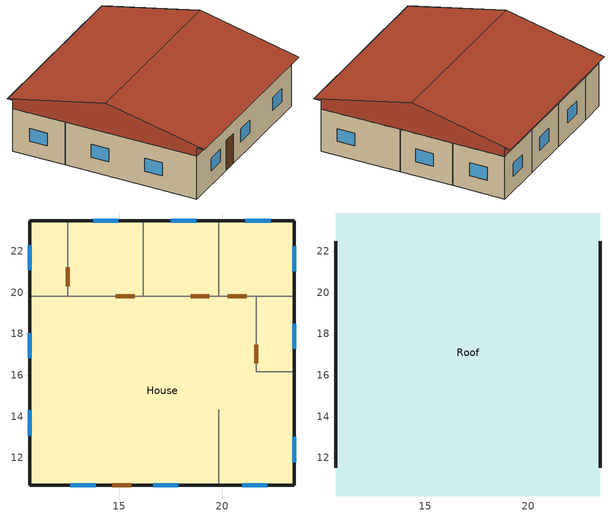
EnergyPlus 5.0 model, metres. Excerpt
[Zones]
House
 floor ground (Exterior Floor): 12.5,23.49 12.5,19.83 10.67,19.83 10.67,23.49 z0; 21.64,19.83 21.64,16.18 23.47,16.18 23.47,10.67 10.67,10.67 10.67,19.83 z0; 23.47,23.49 23.47,19.83 19.81,19.83 19.81,23.49 z0; 19.81,23.49 19.81,19.83 16.15,19.83 16.15,23.49 z0; 16.15,23.49 16.15,19.83 12.5,19.83 12.5,23.49 z0; 23.47,19.83 23.47,16.18 21.64,16.18 21.64,19.83 z0
 wall outside (R-11 Wall): 23.47,23.49 19.81,23.49 16.15,23.49 12.5,23.49 10.67,23.49 10.67,19.83 10.67,10.67 23.47,10.67 23.47,16.18 23.47,19.83 23.47,23.49 z0:3.05
 wall adiabatic (Interior Wall): 23.47,19.83 21.64,19.83 19.81,19.83 16.15,19.83 12.5,19.83 10.67,19.83 / 19.81,19.83 19.81,23.49 / 16.15,23.49 16.15,19.83 / 12.5,19.83 12.5,23.49 / 23.47,16.18 21.64,16.18 21.64,19.83 / 19.81,10.66 19.81,14.32 z0:3.05
 window (Single Pane Window 3mm): 12.62,10.67 13.85,10.67 / 16.63,10.67 17.86,10.67 / 20.95,10.67 22.17,10.67 z1:1.92; 23.47,11.8 23.47,13.02 / 23.47,17.28 23.47,18.5 / 23.47,21.04 23.47,22.26 z1.02:1.94; 22.33,23.49 21.11,23.49 / 18.72,23.49 17.5,23.49 / 14.95,23.49 13.73,23.49 z1.05:1.97; 10.67,22.3 10.67,21.08 / 10.67,14.29 10.67,13.07 z1.04:1.95
 window (Exterior Window): 10.67,18.04 10.67,16.81 z1.04:1.95
 door (Exterior Door): 14.67,10.67 15.58,10.67 z0:2.14
 door inside (Interior Door): 21.17,19.83 20.26,19.83 / 12.5,20.32 12.5,21.23 / 19.37,19.83 18.45,19.83 / 15.75,19.83 14.84,19.83 / 21.64,16.57 21.64,17.49 z0:2.14
 ceiling to Roof (Residential Interior Ceiling): 10.67,19.83 10.67,10.67 23.47,10.67 23.47,16.18 21.64,16.18 21.64,19.83 z3.05; 19.81,23.49 19.81,19.83 23.47,19.83 23.47,23.49 z3.05; 16.15,23.49 16.15,19.83 19.81,19.83 19.81,23.49 z3.05; 12.5,23.49 12.5,19.83 16.15,19.83 16.15,23.49 z3.05; 10.67,23.49 10.67,19.83 12.5,19.83 12.5,23.49 z3.05; 21.64,19.83 21.64,16.18 23.47,16.18 23.47,19.83 z3.05
Roof
 wall outside (Residential Roof): 10.67,22.49,3.05 10.67,11.52,3.05 10.67,17.01,4.27; 23.47,11.52,3.05 23.47,22.49,3.05 23.47,17.01,4.27
 ceiling to House (Attic Floor): 10.67,23.49 10.67,10.67 23.47,10.67 23.47,23.49 z3.05
 roof outside (R-11 Wall): 10.67,10.67 23.47,10.67 / 23.47,23.49 10.67,23.49 z3.05:3.66
 roof outside (Residential Roof): 10.67,17.01,5.18 10.67,10.15,3.66 23.47,10.15,3.66 23.47,17.01,5.18; 23.47,17.01,5.18 23.47,23.86,3.66 10.67,23.86,3.66 10.67,17.01,5.18; 10.67,23.86,3.66 10.67,23.49,3.66 10.67,23.49,3.05 10.67,10.67,3.05 10.67,10.67,3.66 10.67,10.15,3.66 10.67,17.01,5.18; 23.47,10.15,3.66 23.47,10.67,3.66 23.47,10.67,3.05 23.47,23.49,3.05 23.47,23.49,3.66 23.47,23.86,3.66 23.47,17.01,5.18; 10.67,23.86 10.67,23.49 23.47,23.49 23.47,23.86 z3.66; 10.67,10.67 10.67,10.15 23.47,10.15 23.47,10.67 z3.66
[Building]
1 Story House: North Axis {deg}=0; Terrain=Suburbs; Loads Convergence Tolerance Value=0.04; Temperature Convergence Tolerance Value {deltaC}=0.4; Solar Distribution=FullExterior; Maximum Number of Warmup Days=25
[Site:Location]
USA AZ-PHOENIX: Latitude {deg}=33.42; Longitude {deg}=-112.02; Time Zone {hr}=-7; Elevation {m}=339
[SizingPeriod:DesignDay] Barometric Pressure {Pa}=97318; Rain Indicator=0; Snow Indicator=0; Day of Month=21; Daylight Saving Time Indicator=0; Humidity Indicating Type=WetBulb
Name | Maximum Dry-Bulb Temperature {C} | Daily Temperature Range {deltaC} | Humidity Indicating Conditions at Maximum Dry-Bulb {A3} | Wind Speed {m/s} | Wind Direction {deg} | Sky Clearness | Month | Day Type
PHOENIX Ann Htg 99.6% Condns DB | 2.9 | 0 | 2.9 | 2 | 120 | 0 | 12 | WinterDesignDay
PHOENIX Ann Clg .4% Condns DB=>MWB | 43.4 | 12.3 | 21.1 | 4.1 | 270 | 1 | 7 | SummerDesignDay
[Site:GroundTemperature:BuildingSurface]
19.266, 19.196, 20.396, 21.375, 21.525, 21.18, 21.067, 21.286, 21.442, 21.586, 20.307, 19.387
[Construction]
Single Pane Window 3mm: Clear 3mm
Residential Roof: F12 Asphalt shingles, Vaporpermeable felt, Sheathing - regular density - 12.7mm
Residential Interior Ceiling: Vaporseal - plastic film, F05 Ceiling air space resistance, G01a 19mm gypsum board
Attic Floor: I05 154mm batt insulation
R-11 Wall: Composite 2x4 Wood Stud R11 #3, Composite 2x4 Wood Stud R11 #2, Composite 2x4 Wood Stud R11 #1
Exterior Floor: I02 50mm insulation board, M15 200mm heavyweight concrete
Interior Wall: G01a 19mm gypsum board, F04 Wall air space resistance, G01a 19mm gypsum board
Exterior Window: Clear 3mm, Air 13mm, Clear 3mm
Exterior Door: F08 Metal surface, I01 25mm insulation board
Interior Door: G05 25mm wood
[Material:NoMass] Roughness=Rough
Name | Thermal Resistance {m2-K/W}
Vaporseal - plastic film | 0.002
Vaporpermeable felt | 0.011
[WindowMaterial:Glazing]
Clear 3mm: Optical Data Type=SpectralAverage; Thickness {m}=0.003; Solar Transmittance at Normal Incidence=0.837; Front Side Solar Reflectance at Normal Incidence=0.075; Back Side Solar Reflectance at Normal Incidence=0.075; Visible Transmittance at Normal Incidence=0.898; Front Side Visible Reflectance at Normal Incidence=0.081; Back Side Visible Reflectance at Normal Incidence=0.081; Infrared Transmittance at Normal Incidence=0; Front Side Infrared Hemispherical Emissivity=0.84; Back Side Infrared Hemispherical Emissivity=0.84; Conductivity {W/m-K}=0.9
[Material:AirGap]
Name | Thermal Resistance {m2-K/W}
F04 Wall air space resistance | 0.15
F05 Ceiling air space resistance | 0.18
[WindowMaterial:Gas]
Air 13mm: Gas Type=Air; Thickness {m}=0.0127
[Material]
Name | Roughness | Thickness {m} | Conductivity {W/m-K} | Density {kg/m3} | Specific Heat {J/kg-K} | Thermal Absorptance | Solar Absorptance | Visible Absorptance
F12 Asphalt shingles | VeryRough | 0.0032 | 0.04 | 1120 | 1260
Sheathing - regular density - 12.7mm | Smooth | 0.0127 | 0.055 | 290 | 1300
I05 154mm batt insulation | VeryRough | 0.1544 | 0.05 | 19 | 960
Composite 2x4 Wood Stud R11 #1 | Smooth | 0.019 | 0.186 | 640 | 1048 | 0.9 | 0.7 | 0.7
Composite 2x4 Wood Stud R11 #2 | Smooth | 0.083 | 0.049 | 119.63 | 1048 | 0.9 | 0.7 | 0.7
Composite 2x4 Wood Stud R11 #3 | Smooth | 0.025 | 0.124 | 508.45 | 1048 | 0.9 | 0.7 | 0.7
F08 Metal surface | Smooth | 0.0008 | 45.28 | 7824 | 500
I01 25mm insulation board | MediumRough | 0.0254 | 0.03 | 43 | 1210
I02 50mm insulation board | MediumRough | 0.0508 | 0.03 | 43 | 1210
G01a 19mm gypsum board | MediumSmooth | 0.019 | 0.16 | 800 | 1090
M15 200mm heavyweight concrete | MediumRough | 0.2032 | 1.95 | 2240 | 900
G05 25mm wood | MediumSmooth | 0.0254 | 0.15 | 608 | 1630
[ZoneInfiltration:EffectiveLeakageArea] Schedule=ALWAYS_ON; Effective Air Leakage Area=93.571; Stack Coefficient=0.00029; Wind Coefficient=0.000231
Name | Zone
Roof Leakage | Roof
House Leakage | House
[HVACTemplate:Thermostat]
House Thermostat: Heating Setpoint Schedule=HTGSETP_SCH; Cooling Setpoint Schedule=CLGSETP_SCH
[HVACTemplate:Zone:Unitary]
House: Template Unitary System=House HVAC System; Template Thermostat=House Thermostat; Supply Air Maximum Flow Rate {m3/s}=autosize; Outdoor Air Method=Flow/Person; Outdoor Air Flow Rate per Person {m3/s}=0.00944; Baseboard Heating Type=None; Baseboard Heating Capacity {W}=autosize
[HVACTemplate:System:Unitary]
House HVAC System: System Availability Schedule=ALWAYS_ON; Control Zone or Thermostat Location=House; Supply Fan Maximum Flow Rate {m3/s}=autosize; Supply Fan Operating Mode Schedule=ALWAYS_ON; Supply Fan Total Efficiency=0.7; Supply Fan Delta Pressure {Pa}=600; Supply Fan Motor Efficiency=0.9; Supply Fan Motor in Air Stream Fraction=1; Cooling Coil Type=SingleSpeedDX; Cooling Coil Capacity {W}=autosize; Cooling Coil Rated Sensible Heat Ratio=autosize; Cooling Coil Rated COP=2.538; Heating Coil Type=Gas; Heating Coil Capacity {W}=autosize; Gas Heating Coil Efficiency=0.8; Maximum Outdoor Air Flow Rate {m3/s}=autosize; Minimum Outdoor Air Flow Rate {m3/s}=autosize; Economizer Type=NoEconomizer; Economizer Lockout=NoLockout; Supply Fan Placement=BlowThrough; Night Cycle Control=CycleOnAny; Night Cycle Control Zone=House; Heat Recovery Type=None; Sensible Heat Recovery Effectiveness=0.7; Latent Heat Recovery Effectiveness=0.65; Dehumidification Control Type=None; Dehumidification Setpoint {percent}=60; Humidifier Type=None; Humidifier Rated Capacity {m3/s}=0.000001; Humidifier Rated Electric Power {W}=2690; Humidifier Setpoint {percent}=30
[Zone]
House: 2.943014, -0.001112, 0, 1
Roof: 29.5244, -0.055545, 0, 1, No
[Schedule:Compact]
HTGSETP_SCH: Through: 12/31, For: AllDays, Until: 24:00, 19
CLGSETP_SCH: Through: 12/31, For: AllDays, Until: 24:00, 21
ALWAYS_ON: Through: 12/31, For: AllDays, Until: 24:00, 1
